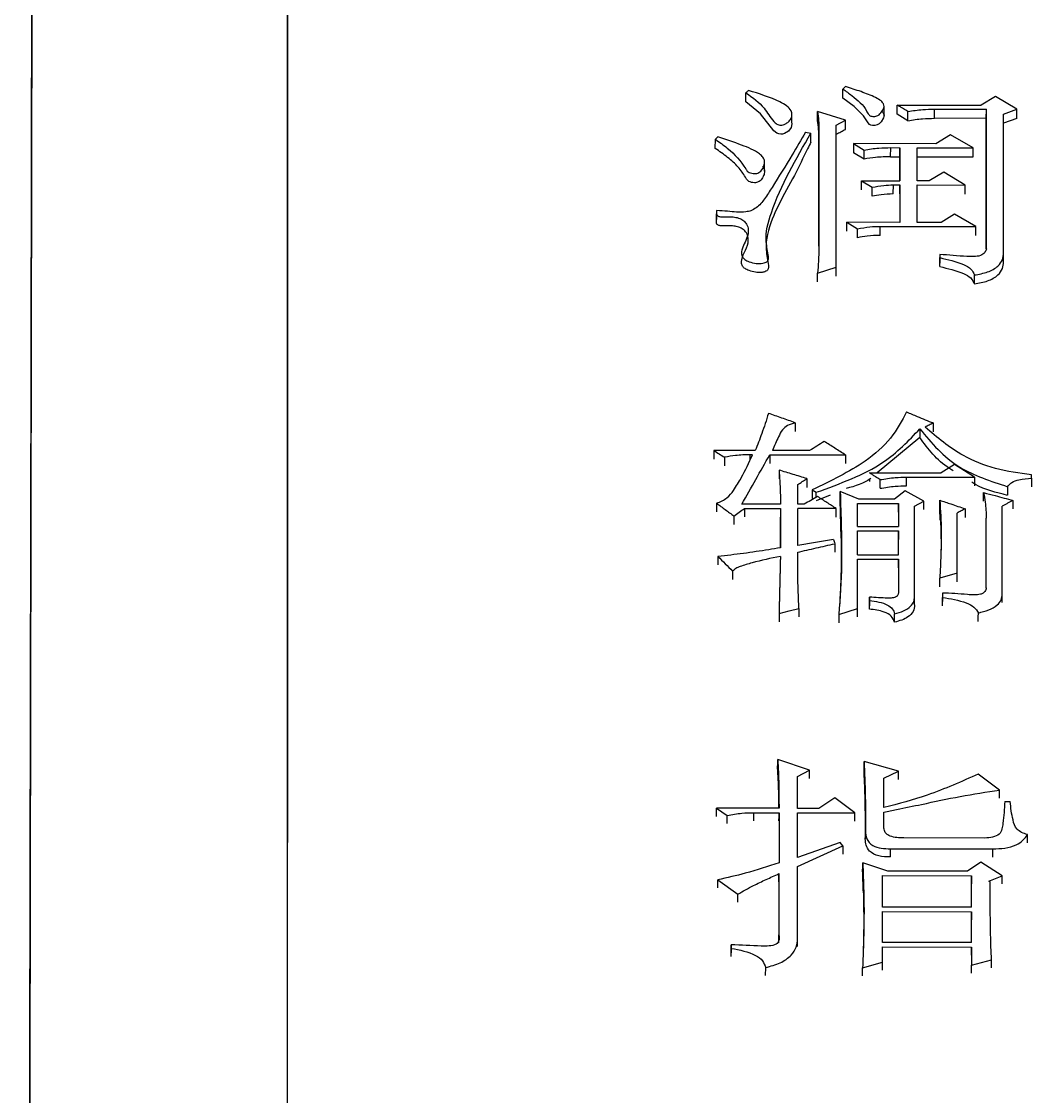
# Model space of a CAD drawing. Header units: millimetres. Extents: x 2462 to 4142, y 835 to 2023.
# Drawn here: x 2883.25 to 2891.48, y 1795.23 to 1803.99 of the extents above; entities that cross this region are included whole.
import ezdxf

# ---------------------------------------------------------------- set-up
doc = ezdxf.new("R2010")
doc.units = ezdxf.units.MM

msp = doc.modelspace()

# ---------------------------------------------------------------- linework, layer by layer
at = {"color": 7, "linetype": 'Continuous', "lineweight": 25}
for p, q in [((2889.9419, 1803.3628), (2889.9421, 1803.4376)), ((2890.2775, 1803.2194), (2890.2778, 1803.2945)), ((2890.3854, 1803.2319), (2890.3856, 1803.3066)), ((2890.3856, 1803.3066), (2891.0671, 1803.3053)), ((2891.1861, 1803.3767), (2891.0671, 1803.3053)), ((2891.3592, 1803.2721), (2891.1861, 1803.3767)), ((2889.5255, 1803.1698), (2889.5257, 1803.2444)), ((2889.7363, 1803.181), (2889.7366, 1803.2556)), ((2889.9638, 1803.1833), (2889.7366, 1803.2556)), ((2890.4719, 1803.1797), (2890.3854, 1803.2319)), ((2890.4719, 1803.1797), (2890.4722, 1803.2542)), ((2890.6883, 1803.1988), (2890.6885, 1803.2734)), ((2890.6885, 1803.2734), (2891.1104, 1803.2726)), ((2891.1101, 1803.198), (2891.1104, 1803.2726)), ((2891.1104, 1802.137), (2891.1104, 1803.2726)), ((2891.251, 1803.2332), (2891.3592, 1803.2721)), ((2891.251, 1802.1033), (2891.251, 1803.2332)), ((2889.888, 1803.1442), (2889.9638, 1803.1833)), ((2889.8881, 1801.9853), (2889.888, 1803.1442)), ((2891.1101, 1803.198), (2890.6883, 1803.1988)), ((2891.1102, 1802.1363), (2891.1101, 1803.198)), ((2891.3589, 1803.1976), (2891.2508, 1803.1587)), ((2888.9035, 1802.9539), (2888.9037, 1803.0282)), ((2889.6392, 1803.0858), (2889.6825, 1803.0791)), ((2889.6823, 1803.0048), (2889.6825, 1803.0791)), ((2889.7472, 1802.9981), (2889.7474, 1803.0725)), ((2889.7474, 1803.0725), (2889.7474, 1802.1729)), ((2890.8183, 1803.0639), (2890.6993, 1802.992)), ((2891.0022, 1802.9586), (2890.8183, 1803.0639)), ((2889.7472, 1802.1582), (2889.7472, 1802.9981)), ((2890.0287, 1802.9932), (2890.1152, 1802.9406)), ((2890.6993, 1802.992), (2890.0287, 1802.9932)), ((2890.115, 1802.8664), (2890.1152, 1802.9406)), ((2890.3313, 1802.8857), (2890.3316, 1802.9599)), ((2890.3316, 1802.9599), (2890.4073, 1802.9597)), ((2890.4073, 1802.9597), (2890.4073, 1802.6897)), ((2890.5479, 1802.9595), (2891.0022, 1802.9586)), ((2890.5479, 1802.6894), (2890.5479, 1802.9595)), ((2890.115, 1802.8664), (2890.0284, 1802.919)), ((2890.3313, 1802.8857), (2890.407, 1802.8856)), ((2890.407, 1802.6897), (2890.407, 1802.8856)), ((2890.5477, 1802.8853), (2891.002, 1802.8845)), ((2889.3043, 1802.7692), (2889.3046, 1802.8437)), ((2890.0933, 1802.6165), (2890.0936, 1802.6902)), ((2890.0936, 1802.6902), (2890.1801, 1802.6372)), ((2890.0936, 1802.6902), (2890.4073, 1802.6897)), ((2890.6453, 1802.6892), (2890.5479, 1802.6894)), ((2890.7643, 1802.7616), (2890.6453, 1802.6892)), ((2890.9373, 1802.6557), (2890.7643, 1802.7616)), ((2890.353, 1802.583), (2890.3532, 1802.6567)), ((2890.3532, 1802.6567), (2890.4073, 1802.6566)), ((2890.4073, 1802.6566), (2890.4073, 1802.3516)), ((2890.5479, 1802.6564), (2890.9373, 1802.6557)), ((2890.5479, 1802.3513), (2890.5479, 1802.6564)), ((2888.9145, 1802.4474), (2888.9143, 1802.3739)), ((2888.9143, 1802.3474), (2888.9145, 1802.4208)), ((2888.9145, 1802.4474), (2888.9145, 1802.4208)), ((2890.8508, 1802.4172), (2890.7426, 1802.351)), ((2891.0239, 1802.3172), (2890.8508, 1802.4172)), ((2889.9744, 1802.2791), (2889.9746, 1802.3524)), ((2889.9746, 1802.3524), (2890.0611, 1802.299)), ((2890.4073, 1802.3516), (2889.9746, 1802.3524)), ((2890.7426, 1802.351), (2890.5479, 1802.3513)), ((2890.2448, 1802.2453), (2890.245, 1802.3186)), ((2890.245, 1802.3186), (2891.0239, 1802.3172)), ((2890.7318, 1802.0909), (2890.7316, 1802.018)), ((2890.7316, 1801.9912), (2890.7318, 1802.0641)), ((2890.7318, 1802.0909), (2890.7318, 1802.0641)), ((2891.2508, 1802.0302), (2891.251, 1802.1033)), ((2889.7366, 1801.9386), (2889.8881, 1801.9853)), ((2889.7364, 1801.866), (2889.7366, 1801.9386)), ((2889.5527, 1800.7196), (2889.5524, 1800.6487)), ((2890.5692, 1800.5984), (2890.2224, 1800.3115)), ((2888.8928, 1800.4936), (2888.8925, 1800.423)), ((2889.2281, 1800.493), (2888.8928, 1800.4936)), ((2889.6716, 1800.4922), (2889.3687, 1800.4927)), ((2888.9793, 1800.4382), (2888.979, 1800.3677)), ((2889.1848, 1800.4586), (2889.1847, 1800.414)), ((2889.2065, 1800.4585), (2889.1848, 1800.4586)), ((2889.3471, 1800.4583), (2889.9637, 1800.4571)), ((2889.4228, 1800.3337), (2889.4225, 1800.2633)), ((2890.8507, 1800.3795), (2890.7425, 1800.3105)), ((2891.0129, 1800.2754), (2890.8507, 1800.3795)), ((2890.1582, 1800.261), (2890.1581, 1800.2412)), ((2890.1584, 1800.3116), (2890.7425, 1800.3105)), ((2890.2446, 1800.1854), (2890.2449, 1800.256)), ((2890.461, 1800.2057), (2890.4612, 1800.2764)), ((2890.4612, 1800.2764), (2891.0129, 1800.2754)), ((2891.4781, 1800.2676), (2891.4778, 1800.1973)), ((2891.4781, 1800.2676), (2891.4781, 1800.2953)), ((2889.5742, 1800.056), (2889.5742, 1800.2157)), ((2889.6932, 1800.1738), (2889.6929, 1800.1037)), ((2889.6932, 1800.1738), (2889.7256, 1800.153)), ((2889.7255, 1800.1119), (2889.7256, 1800.153)), ((2890.0718, 1800.0967), (2889.9204, 1800.1595)), ((2890.4504, 1800.1655), (2890.3639, 1800.0962)), ((2890.6018, 1800.0819), (2890.4504, 1800.1655)), ((2891.0884, 1800.0803), (2891.0886, 1800.1504)), ((2888.9144, 1800.0641), (2888.9141, 1799.9941)), ((2889.4336, 1800.0562), (2889.1199, 1800.0568)), ((2889.6283, 1800.0559), (2889.5742, 1800.056)), ((2889.8392, 1800.1294), (2889.7254, 1800.0825)), ((2889.928, 1799.7793), (2889.9201, 1800.089)), ((2890.0609, 1799.8739), (2890.061, 1800.062)), ((2890.061, 1800.062), (2890.3963, 1800.0614)), ((2890.3639, 1800.0962), (2890.0718, 1800.0967)), ((2890.3961, 1799.9914), (2890.3963, 1800.0614)), ((2890.3963, 1800.0614), (2890.3963, 1799.8733)), ((2890.5261, 1800.0403), (2890.6018, 1800.0819)), ((2890.7314, 1800.0181), (2890.7316, 1800.0886)), ((2889.1415, 1800.022), (2889.4336, 1800.0214)), ((2889.4336, 1800.0214), (2889.4333, 1799.9511)), ((2889.4336, 1800.0214), (2889.4335, 1799.7004)), ((2889.5741, 1799.7211), (2889.5742, 1800.0212)), ((2889.8879, 1800.0206), (2889.5742, 1800.0212)), ((2889.8876, 1799.9506), (2889.8879, 1800.0206)), ((2890.526, 1799.305), (2890.5261, 1800.0403)), ((2890.7355, 1799.927), (2890.7314, 1800.0181)), ((2890.8722, 1799.4944), (2890.8723, 1799.984)), ((2891.2399, 1799.3249), (2891.24, 1800.039)), ((2889.0549, 1799.9595), (2889.0547, 1799.8896)), ((2889.4333, 1799.7003), (2889.4333, 1799.9511)), ((2891.11, 1799.8715), (2891.1102, 1799.9417)), ((2891.1101, 1799.3744), (2891.1102, 1799.9417)), ((2890.0609, 1799.8739), (2890.3963, 1799.8733)), ((2890.0609, 1799.839), (2890.3963, 1799.8384)), ((2890.0609, 1799.6432), (2890.0609, 1799.839)), ((2890.3963, 1799.8384), (2890.396, 1799.7687)), ((2890.3962, 1799.6426), (2890.3963, 1799.8384)), ((2891.1099, 1799.3736), (2891.11, 1799.8715)), ((2889.877, 1799.7345), (2889.8768, 1799.665)), ((2888.9251, 1799.6313), (2888.9248, 1799.5618)), ((2890.0609, 1799.6432), (2890.3962, 1799.6426)), ((2890.0608, 1799.2071), (2890.0609, 1799.6082)), ((2890.0609, 1799.6082), (2890.3962, 1799.6075)), ((2890.396, 1799.5381), (2890.3962, 1799.6075)), ((2890.3962, 1799.6075), (2890.3962, 1799.3476)), ((2890.7313, 1799.3833), (2890.7315, 1799.4525)), ((2890.1582, 1799.2987), (2890.1579, 1799.2297)), ((2890.1579, 1799.2011), (2890.1582, 1799.2705)), ((2890.1582, 1799.2705), (2890.1582, 1799.2987)), ((2890.5257, 1799.236), (2890.526, 1799.305)), ((2890.7532, 1799.3328), (2890.7529, 1799.2637)), ((2890.7529, 1799.2286), (2890.7531, 1799.2976)), ((2890.7532, 1799.3328), (2890.7531, 1799.2976)), ((2891.2397, 1799.2554), (2891.2399, 1799.3248)), ((2889.5849, 1799.208), (2889.5846, 1799.1391)), ((2889.9094, 1799.158), (2890.0608, 1799.2071)), ((2890.3634, 1799.095), (2890.3637, 1799.1642)), ((2889.6711, 1797.89), (2889.4115, 1797.9771)), ((2890.3958, 1797.8815), (2890.1146, 1797.9614)), ((2889.5737, 1797.8397), (2889.6711, 1797.89)), ((2890.2768, 1797.8239), (2890.3958, 1797.8815)), ((2889.5736, 1797.5791), (2889.5737, 1797.8397)), ((2890.2768, 1797.5851), (2890.2768, 1797.8239)), ((2891.2179, 1797.7282), (2891.0449, 1797.8586)), ((2891.2177, 1797.6611), (2891.2179, 1797.7282)), ((2889.8765, 1797.6655), (2889.7467, 1797.5788)), ((2890.0388, 1797.542), (2889.8765, 1797.6655)), ((2891.2612, 1797.634), (2891.3044, 1797.6339)), ((2888.9135, 1797.5134), (2888.9138, 1797.5803)), ((2888.9138, 1797.5803), (2889.0003, 1797.5221)), ((2889.4222, 1797.5794), (2888.9138, 1797.5803)), ((2889.0001, 1797.4553), (2889.0003, 1797.5221)), ((2889.2164, 1797.4763), (2889.2167, 1797.5435)), ((2889.2167, 1797.5435), (2889.4222, 1797.5431)), ((2889.4222, 1797.5431), (2889.4221, 1797.1354)), ((2889.5735, 1797.1789), (2889.5736, 1797.5428)), ((2889.7467, 1797.5788), (2889.5736, 1797.5791)), ((2889.5736, 1797.5428), (2890.0388, 1797.542)), ((2890.2767, 1797.418), (2890.2768, 1797.5488)), ((2890.1253, 1797.3965), (2890.125, 1797.3295)), ((2891.0987, 1797.3365), (2890.4389, 1797.3377)), ((2891.4447, 1797.2983), (2891.445, 1797.365)), ((2889.9197, 1797.3022), (2889.5735, 1797.1789)), ((2889.5735, 1797.1058), (2889.9413, 1797.273)), ((2889.9413, 1797.273), (2889.9197, 1797.3022)), ((2890.3305, 1797.1837), (2890.3308, 1797.2504)), ((2890.3308, 1797.2504), (2891.1637, 1797.2489)), ((2891.1634, 1797.1824), (2891.1637, 1797.2489)), ((2889.5733, 1796.5186), (2889.5735, 1797.1058)), ((2890.3091, 1797.0679), (2890.1036, 1797.1341)), ((2891.0663, 1797.1396), (2890.9581, 1797.0668)), ((2891.2393, 1797.0297), (2891.0663, 1797.1396)), ((2888.9242, 1796.9311), (2888.9244, 1796.9973)), ((2888.9244, 1796.9973), (2889.0866, 1796.8798)), ((2889.4218, 1796.9814), (2889.422, 1797.0476)), ((2889.422, 1797.0476), (2889.4219, 1796.5484)), ((2890.2657, 1796.7749), (2890.2658, 1797.0315)), ((2890.2658, 1797.0315), (2890.9905, 1797.0301)), ((2890.9581, 1797.0668), (2890.3091, 1797.0679)), ((2890.9905, 1797.0301), (2890.9903, 1796.9639)), ((2890.9905, 1796.7736), (2890.9905, 1797.0301)), ((2891.1311, 1796.986), (2891.2393, 1797.0297)), ((2891.142, 1796.9786), (2891.1311, 1796.986)), ((2889.0864, 1796.8137), (2889.0866, 1796.8798)), ((2890.2656, 1796.4878), (2890.2657, 1796.7382)), ((2890.9905, 1796.7736), (2890.2657, 1796.7749)), ((2890.2657, 1796.7382), (2890.9904, 1796.7368)), ((2890.9904, 1796.7368), (2890.9902, 1796.6709)), ((2890.9904, 1796.4865), (2890.9904, 1796.7368)), ((2889.4216, 1796.4825), (2889.4219, 1796.5484)), ((2889.0324, 1796.4679), (2889.0322, 1796.4024)), ((2889.0324, 1796.4384), (2889.0324, 1796.4679)), ((2889.5731, 1796.453), (2889.5733, 1796.5186)), ((2890.9904, 1796.4865), (2890.2656, 1796.4878)), ((2889.0322, 1796.3729), (2889.0324, 1796.4384)), ((2890.2655, 1796.3253), (2890.2656, 1796.4509)), ((2890.2656, 1796.4509), (2890.9903, 1796.4496)), ((2890.9903, 1796.4496), (2890.9903, 1796.3018)), ((2890.1033, 1796.2812), (2890.2655, 1796.3253)), ((2890.99, 1796.2364), (2890.9903, 1796.3018)), ((2890.9903, 1796.3018), (2891.1526, 1796.3459)), ((2889.3134, 1796.2173), (2889.3136, 1796.2827)), ((2890.103, 1796.2159), (2890.1033, 1796.2812))]:
    msp.add_line(p, q, dxfattribs=at)
at = {"color": 7, "linetype": 'Continuous', "lineweight": 25, "flags": 128}
for points in [[(2889.1522, 1803.3318), (2889.1523, 1803.359), (2889.1524, 1803.3828), (2889.1525, 1803.4065)], [(2889.9421, 1803.4376), (2889.9529, 1803.4473), (2889.9637, 1803.457)], [(2889.5238, 1803.1688), (2889.5274, 1803.1532), (2889.5207, 1803.1229), (2889.4985, 1803.0952), (2889.4661, 1803.0751), (2889.4515, 1803.0704), (2889.4367, 1803.0688), (2889.4204, 1803.0715), (2889.4052, 1803.0782), (2889.3808, 1803.098), (2889.2717, 1803.2355), (2889.1522, 1803.3318), (2889.1522, 1803.3318)], [(2890.2598, 1803.2571), (2890.267, 1803.25), (2890.2773, 1803.2257), (2890.2727, 1803.2024), (2890.2527, 1803.1707), (2890.2368, 1803.1541), (2890.2214, 1803.1451), (2890.202, 1803.1402), (2890.1828, 1803.1401), (2890.1694, 1803.1432), (2890.1583, 1803.1492), (2890.1475, 1803.1612), (2890.1088, 1803.2199), (2890.033, 1803.2943), (2889.9419, 1803.3628), (2889.9419, 1803.3628)], [(2891.3589, 1803.1976), (2891.3591, 1803.2393), (2891.3592, 1803.2721)], [(2889.9635, 1803.1089), (2889.9637, 1803.1505), (2889.9638, 1803.1833)], [(2888.9037, 1803.0282), (2888.9145, 1803.038), (2888.9253, 1803.0478)], [(2890.0287, 1802.9932), (2890.0285, 1802.9517), (2890.0284, 1802.919)], [(2890.407, 1802.8856), (2890.4072, 1802.9271), (2890.4073, 1802.9597)], [(2891.002, 1802.8845), (2891.0021, 1802.926), (2891.0022, 1802.9586)], [(2890.1799, 1802.5635), (2890.1799, 1802.5819), (2890.18, 1802.6003), (2890.1801, 1802.6372)], [(2890.407, 1802.5829), (2890.4072, 1802.6242), (2890.4073, 1802.6566)], [(2890.9371, 1802.5819), (2890.9372, 1802.6232), (2890.9373, 1802.6557)], [(2890.0609, 1802.2257), (2890.061, 1802.244), (2890.061, 1802.2623), (2890.0611, 1802.299)], [(2891.0236, 1802.2439), (2891.0238, 1802.2849), (2891.0239, 1802.3172)], [(2889.8878, 1801.9124), (2889.888, 1801.9532), (2889.8881, 1801.9853)], [(2891.0128, 1801.85), (2891.0129, 1801.8709), (2891.0129, 1801.8917), (2891.0131, 1801.9229)], [(2890.5695, 1800.6696), (2890.5694, 1800.6448), (2890.5692, 1800.5987)], [(2890.6776, 1800.7175), (2890.6775, 1800.6776), (2890.6774, 1800.6466)], [(2889.3471, 1800.4583), (2889.3469, 1800.4186), (2889.3468, 1800.3877)], [(2889.9637, 1800.4571), (2889.9635, 1800.4174), (2889.9634, 1800.3866)], [(2889.6499, 1800.2641), (2889.6498, 1800.2245), (2889.6497, 1800.1934)], [(2891.0129, 1800.2754), (2891.0128, 1800.2358), (2891.0127, 1800.2051)], [(2889.9201, 1800.0894), (2889.9202, 1800.1285), (2889.9204, 1800.1595)], [(2891.2834, 1800.1987), (2891.2832, 1800.1634), (2891.2831, 1800.1285)], [(2890.6016, 1800.0118), (2890.6017, 1800.0509), (2890.6018, 1800.0819)], [(2891.3266, 1800.0875), (2891.3265, 1800.048), (2891.3263, 1800.0174)], [(2889.1415, 1800.022), (2889.1414, 1799.9826), (2889.1412, 1799.952)], [(2890.9372, 1800.0187), (2890.937, 1799.9793), (2890.9369, 1799.9487)], [(2889.8662, 1799.7695), (2889.7202, 1799.7453), (2889.5741, 1799.7211)], [(2889.0441, 1799.5118), (2889.044, 1799.4841), (2889.0439, 1799.4631), (2889.0438, 1799.4425)], [(2890.8722, 1799.4944), (2890.826, 1799.4806), (2890.7788, 1799.4666), (2890.7315, 1799.4525)], [(2890.8719, 1799.4251), (2890.8721, 1799.4637), (2890.8722, 1799.4944)], [(2889.4226, 1799.1659), (2889.5037, 1799.187), (2889.5849, 1799.208)], [(2890.0606, 1799.1382), (2890.0607, 1799.1767), (2890.0608, 1799.2071)], [(2889.4226, 1799.1659), (2889.4225, 1799.1272), (2889.4223, 1799.0971)], [(2889.9094, 1799.158), (2889.9092, 1799.1192), (2889.9091, 1799.0891)], [(2891.0449, 1799.1012), (2891.045, 1799.1203), (2891.0451, 1799.1398), (2891.0452, 1799.17)], [(2889.4112, 1797.9094), (2889.4114, 1797.9473), (2889.4115, 1797.9771)], [(2890.1144, 1797.894), (2890.1145, 1797.9316), (2890.1146, 1797.9614)], [(2889.6708, 1797.8228), (2889.671, 1797.8603), (2889.6711, 1797.89)], [(2890.3956, 1797.8142), (2890.3957, 1797.8518), (2890.3958, 1797.8815)], [(2889.4219, 1797.4762), (2889.4221, 1797.5136), (2889.4222, 1797.5431)], [(2890.0385, 1797.4751), (2890.0387, 1797.5124), (2890.0388, 1797.542)], [(2889.9413, 1797.273), (2889.9412, 1797.2356), (2889.9411, 1797.2065)], [(2890.1033, 1797.0675), (2890.1034, 1797.1048), (2890.1036, 1797.1341)], [(2891.2391, 1796.9634), (2891.2392, 1797.0004), (2891.2393, 1797.0297)], [(2890.9901, 1796.384), (2890.9902, 1796.4207), (2890.9903, 1796.4496)], [(2890.2653, 1796.2599), (2890.2654, 1796.2965), (2890.2655, 1796.3253)], [(2891.1523, 1796.2804), (2891.1525, 1796.317), (2891.1526, 1796.3459)]]:
    msp.add_lwpolyline(points, dxfattribs=at)
at = {"color": 7, "linetype": 'Continuous', "lineweight": 25}
for points in [[(2883.3748, 1823.6045), (2883.3746, 1823.5242), (2883.3743, 1823.3635), (2883.3712, 1821.7164), (2883.3662, 1819.0651), (2883.3592, 1815.3475), (2883.3503, 1810.6453), (2883.3397, 1805.0205), (2883.3276, 1798.5577), (2883.314, 1791.3513), (2883.2992, 1783.5083), (2883.2835, 1775.1407), (2883.267, 1766.3841), (2883.2557, 1760.3419), (2883.25, 1757.3208)], [(2883.2581, 1761.6269), (2883.263, 1764.2131), (2883.2727, 1769.3855), (2883.2867, 1776.8436), (2883.3001, 1783.9671), (2883.3127, 1790.6557), (2883.3243, 1796.8328), (2883.3348, 1802.4232), (2883.3441, 1807.3603), (2883.3521, 1811.5833), (2883.3586, 1815.047), (2883.3636, 1817.6887), (2883.3671, 1819.5557), (2883.3681, 1820.0721), (2883.3686, 1820.3304)]]:
    msp.add_open_spline(points, degree=3, dxfattribs=at)
for points, knots in [([(2885.3943, 1766.916), (2885.3949, 1767.4066), (2885.3982, 1769.8613), (2885.4036, 1774.2088), (2885.4096, 1779.816), (2885.4145, 1785.2125), (2885.4187, 1790.9667), (2885.4215, 1796.9183), (2885.4225, 1802.844), (2885.4212, 1808.1136), (2885.4176, 1812.6401), (2885.4119, 1816.3942), (2885.4049, 1818.9838), (2885.3976, 1820.6769), (2885.3906, 1821.7572), (2885.3826, 1822.4836), (2885.3767, 1822.635), (2885.3737, 1822.7107)], [0, 0, 0, 0, 0.015692, 0.078515, 0.141334, 0.20415, 0.266967, 0.352016, 0.437317, 0.522367, 0.607418, 0.69272, 0.77777, 0.83263, 0.887489, 0.943742, 1, 1, 1, 1]), ([(2885.3928, 1766.7247), (2885.3935, 1767.2629), (2885.3971, 1769.9564), (2885.4036, 1775.3027), (2885.411, 1782.5189), (2885.4166, 1789.8363), (2885.4196, 1796.0102), (2885.4206, 1801.1139), (2885.4201, 1805.2936), (2885.4182, 1809.5004), (2885.4141, 1813.5051), (2885.4073, 1817.0442), (2885.3981, 1819.718), (2885.3867, 1821.512), (2885.3771, 1821.8448), (2885.3723, 1822.0111)], [0, 0, 0, 0, 0.017379, 0.086966, 0.17585, 0.265018, 0.353899, 0.419464, 0.485029, 0.550594, 0.638845, 0.727377, 0.81563, 0.907817, 1, 1, 1, 1]), ([(2889.1525, 1803.4065), (2889.2075, 1803.3674), (2889.305, 1803.2982), (2889.3516, 1803.1987), (2889.3993, 1803.1548), (2889.4197, 1803.1454), (2889.4377, 1803.1421), (2889.4569, 1803.1453), (2889.4783, 1803.1544), (2889.5026, 1803.171), (2889.5236, 1803.1966), (2889.5297, 1803.2281), (2889.5221, 1803.2649), (2889.4862, 1803.3023), (2889.3727, 1803.3636), (2889.2621, 1803.3983), (2889.1741, 1803.426)], [0, 0, 0, 0, 0.207528, 0.36737, 0.400833, 0.416668, 0.431352, 0.448139, 0.466692, 0.497246, 0.538462, 0.578547, 0.619957, 0.682143, 0.746847, 1, 1, 1, 1]), ([(2889.1525, 1803.4065), (2889.1543, 1803.4082), (2889.1588, 1803.4122), (2889.166, 1803.4187), (2889.1714, 1803.4236), (2889.1741, 1803.426)], [0, 0, 0, 0, 0.25391, 0.626955, 1, 1, 1, 1]), ([(2889.9422, 1803.4376), (2889.9667, 1803.4198), (2890.0406, 1803.3661), (2890.1223, 1803.2974), (2890.1458, 1803.2334), (2890.1643, 1803.2192), (2890.1783, 1803.2147), (2890.1944, 1803.2135), (2890.2119, 1803.2158), (2890.2302, 1803.2225), (2890.2525, 1803.2414), (2890.2683, 1803.266), (2890.2804, 1803.2938), (2890.2736, 1803.3181), (2890.2514, 1803.3449), (2890.1879, 1803.3789), (2890.0907, 1803.4175), (2890.0062, 1803.4438), (2889.9637, 1803.457)], [0, 0, 0, 0, 0.109185, 0.32916, 0.383764, 0.397994, 0.412315, 0.428913, 0.44575, 0.465117, 0.490353, 0.552219, 0.585251, 0.618677, 0.660422, 0.720609, 0.859399, 1, 1, 1, 1]), ([(2890.4722, 1803.2542), (2890.4598, 1803.2617), (2890.4392, 1803.2742), (2890.4104, 1803.2916), (2890.3939, 1803.3016), (2890.3856, 1803.3066)], [0, 0, 0, 0, 0.42836, 0.71418, 1, 1, 1, 1]), ([(2889.7366, 1803.2556), (2889.7399, 1803.2299), (2889.7455, 1803.1866), (2889.7467, 1803.1255), (2889.7472, 1803.0901), (2889.7474, 1803.0725)], [0, 0, 0, 0, 0.422632, 0.711287, 1, 1, 1, 1]), ([(2890.4722, 1803.2542), (2890.5119, 1803.2606), (2890.5831, 1803.2721), (2890.6562, 1803.273), (2890.6885, 1803.2734)], [0, 0, 0, 0, 0.558835, 1, 1, 1, 1]), ([(2889.7472, 1802.9981), (2889.747, 1803.0109), (2889.7465, 1803.0479), (2889.7458, 1803.109), (2889.7395, 1803.157), (2889.7363, 1803.181)], [0, 0, 0, 0, 0.2093702, 0.6043017, 1, 1, 1, 1]), ([(2890.4719, 1803.1797), (2890.5117, 1803.1861), (2890.5828, 1803.1975), (2890.656, 1803.1984), (2890.6883, 1803.1988)], [0, 0, 0, 0, 0.558823, 1, 1, 1, 1]), ([(2888.9037, 1803.0282), (2888.9373, 1803.0049), (2889.0387, 1802.9343), (2889.118, 1802.8425), (2889.1618, 1802.7703), (2889.1791, 1802.7574), (2889.2005, 1802.75), (2889.2224, 1802.7475), (2889.2425, 1802.7496), (2889.2602, 1802.7568), (2889.2834, 1802.7772), (2889.2999, 1802.8087), (2889.3077, 1802.8476), (2889.294, 1802.8818), (2889.2381, 1802.9335), (2889.1075, 1802.9867), (2888.9897, 1803.0262), (2888.9253, 1803.0478)], [0, 0, 0, 0, 0.118687, 0.359196, 0.382949, 0.402077, 0.42122, 0.441112, 0.455767, 0.470497, 0.490907, 0.548406, 0.590664, 0.633125, 0.674263, 0.821878, 1, 1, 1, 1]), ([(2889.6392, 1803.0858), (2889.6028, 1803.0242), (2889.514, 1802.8741), (2889.4013, 1802.6929), (2889.3095, 1802.5469), (2889.2554, 1802.4804), (2889.1982, 1802.4453), (2889.1171, 1802.429), (2889.0223, 1802.4418), (2888.9436, 1802.4459), (2888.9145, 1802.4474)], [0, 0, 0, 0, 0.221772, 0.540826, 0.653503, 0.748944, 0.789648, 0.82255, 0.934451, 1, 1, 1, 1]), ([(2888.9145, 1802.4208), (2888.9147, 1802.4178), (2888.9149, 1802.4126), (2888.9195, 1802.406), (2888.927, 1802.4011), (2888.9437, 1802.3962), (2888.9855, 1802.3949), (2889.0377, 1802.3992), (2889.0933, 1802.3886), (2889.1294, 1802.3705), (2889.1577, 1802.3419), (2889.1752, 1802.3), (2889.1697, 1802.2263), (2889.1252, 1802.1602), (2889.1146, 1802.0991), (2889.1226, 1802.0695), (2889.1439, 1802.0468), (2889.1831, 1802.0277), (2889.2299, 1802.0167), (2889.2729, 1802.015), (2889.3005, 1802.0193), (2889.3179, 1802.0263), (2889.3288, 1802.0352), (2889.3368, 1802.0509), (2889.3345, 1802.1042), (2889.3001, 1802.2316), (2889.3956, 1802.5828), (2889.5603, 1802.8677), (2889.6825, 1803.0791)], [0, 0, 0, 0, 0.005261, 0.008837, 0.012422, 0.017277, 0.029828, 0.061172, 0.07877, 0.09646, 0.112862, 0.137644, 0.170618, 0.238676, 0.261666, 0.275651, 0.289759, 0.306991, 0.331345, 0.347225, 0.357105, 0.364402, 0.370592, 0.376767, 0.392658, 0.46137, 0.600196, 1, 1, 1, 1]), ([(2889.8878, 1803.0698), (2889.8941, 1803.0731), (2889.9067, 1803.0796), (2889.932, 1803.0926), (2889.9509, 1803.1024), (2889.9635, 1803.1089)], [0, 0, 0, 0, 0.2501221, 0.5002442, 1, 1, 1, 1]), ([(2889.2886, 1802.8101), (2889.2951, 1802.7989), (2889.3077, 1802.7769), (2889.3015, 1802.7405), (2889.2872, 1802.712), (2889.2705, 1802.6913), (2889.2552, 1802.6805), (2889.2385, 1802.6751), (2889.2193, 1802.6737), (2889.1979, 1802.6767), (2889.1767, 1802.6846), (2889.1589, 1802.6992), (2889.1367, 1802.7406), (2889.0924, 1802.8053), (2889.0046, 1802.8823), (2888.9374, 1802.9299), (2888.9035, 1802.9539)], [0, 0, 0, 0, 0.068046, 0.133165, 0.204974, 0.240473, 0.267588, 0.289171, 0.310682, 0.341101, 0.371791, 0.402684, 0.446749, 0.62255, 0.809753, 1, 1, 1, 1]), ([(2889.6823, 1803.0048), (2889.673, 1802.9869), (2889.6269, 1802.8972), (2889.5109, 1802.6478), (2889.3395, 1802.3816), (2889.3094, 1802.1262), (2889.3341, 1802.0341), (2889.3365, 1801.9783), (2889.3287, 1801.9622), (2889.3163, 1801.9524), (2889.2958, 1801.9451), (2889.2616, 1801.9415), (2889.2157, 1801.9461), (2889.1713, 1801.9595), (2889.1377, 1801.9786), (2889.1189, 1802.0027), (2889.1133, 1802.0465), (2889.1393, 1802.1075), (2889.1734, 1802.1737), (2889.173, 1802.2332), (2889.1547, 1802.2727), (2889.1243, 1802.3007), (2889.0862, 1802.3171), (2889.0412, 1802.3241), (2889.002, 1802.3229), (2888.9685, 1802.3221), (2888.9471, 1802.3228), (2888.9316, 1802.3259), (2888.9223, 1802.3301), (2888.9162, 1802.3361), (2888.9143, 1802.3422), (2888.9143, 1802.346), (2888.9143, 1802.3474)], [0, 0, 0, 0, 0.033509, 0.167495, 0.4605719, 0.5339747, 0.6074674, 0.6224404, 0.6293493, 0.6363205, 0.6441444, 0.6562154, 0.6765834, 0.6981557, 0.7126718, 0.7273453, 0.7439504, 0.7872311, 0.835835, 0.8650957, 0.8888219, 0.9065426, 0.9243424, 0.9407929, 0.9602021, 0.9704596, 0.9804259, 0.9853879, 0.989354, 0.9933512, 0.9976725, 1, 1, 1, 1]), ([(2890.1152, 1802.9406), (2890.155, 1802.947), (2890.2261, 1802.9586), (2890.2993, 1802.9595), (2890.3316, 1802.9599)], [0, 0, 0, 0, 0.558836, 1, 1, 1, 1]), ([(2890.3313, 1802.8857), (2890.2902, 1802.885), (2890.217, 1802.8837), (2890.1461, 1802.8717), (2890.115, 1802.8664)], [0, 0, 0, 0, 0.561086, 1, 1, 1, 1]), ([(2890.1801, 1802.6372), (2890.2118, 1802.6432), (2890.2685, 1802.6538), (2890.3273, 1802.6558), (2890.3532, 1802.6567)], [0, 0, 0, 0, 0.558879, 1, 1, 1, 1]), ([(2890.353, 1802.583), (2890.32, 1802.5815), (2890.2613, 1802.579), (2890.2047, 1802.5682), (2890.1799, 1802.5635)], [0, 0, 0, 0, 0.560995, 1, 1, 1, 1]), ([(2890.2448, 1802.2453), (2890.2097, 1802.2444), (2890.1471, 1802.2429), (2890.0872, 1802.2309), (2890.0609, 1802.2257)], [0, 0, 0, 0, 0.5613224, 1, 1, 1, 1]), ([(2890.0611, 1802.299), (2890.0948, 1802.3054), (2890.155, 1802.317), (2890.2175, 1802.3181), (2890.245, 1802.3186)], [0, 0, 0, 0, 0.558545, 1, 1, 1, 1]), ([(2889.7474, 1802.1729), (2889.7472, 1802.1497), (2889.7466, 1802.1033), (2889.7433, 1802.0252), (2889.7391, 1801.9703), (2889.7366, 1801.9386)], [0, 0, 0, 0, 0.297411, 0.594834, 1, 1, 1, 1]), ([(2891.1104, 1802.137), (2891.1076, 1802.1261), (2891.1017, 1802.104), (2891.0635, 1802.0765), (2891.0072, 1802.072), (2890.8968, 1802.0755), (2890.8048, 1802.0841), (2890.7318, 1802.0909)], [0, 0, 0, 0, 0.110883, 0.226049, 0.356903, 0.489202, 1, 1, 1, 1]), ([(2890.7318, 1802.0641), (2890.7982, 1802.0491), (2890.8899, 1802.0283), (2890.9906, 1801.975), (2891.0057, 1801.94), (2891.0131, 1801.9229)], [0, 0, 0, 0, 0.572938, 0.791384, 1, 1, 1, 1]), ([(2891.0131, 1801.9229), (2891.0501, 1801.9294), (2891.1229, 1801.9423), (2891.2057, 1801.9882), (2891.2463, 1802.0465), (2891.2495, 1802.0845), (2891.251, 1802.1033)], [0, 0, 0, 0, 0.292671, 0.574804, 0.788902, 1, 1, 1, 1]), ([(2890.7316, 1801.9911), (2890.7979, 1801.9761), (2890.8896, 1801.9554), (2890.9903, 1801.9022), (2891.0054, 1801.8671), (2891.0128, 1801.85)], [0, 0, 0, 0, 0.573095, 0.791518, 1, 1, 1, 1]), ([(2891.0128, 1801.85), (2891.0499, 1801.8566), (2891.1226, 1801.8694), (2891.2055, 1801.9153), (2891.2461, 1801.9736), (2891.2492, 1802.0114), (2891.2508, 1802.0302)], [0, 0, 0, 0, 0.292833, 0.575008, 0.789028, 1, 1, 1, 1]), ([(2889.3363, 1800.7955), (2889.3189, 1800.7405), (2889.2942, 1800.6623), (2889.256, 1800.5617), (2889.2374, 1800.5159), (2889.2281, 1800.493)], [0, 0, 0, 0, 0.5428121, 0.7713704, 1, 1, 1, 1]), ([(2889.5526, 1800.7196), (2889.5166, 1800.7322), (2889.4445, 1800.7576), (2889.3724, 1800.7829), (2889.3363, 1800.7955)], [0, 0, 0, 0, 0.4999988, 1, 1, 1, 1]), ([(2890.4613, 1800.8071), (2890.4229, 1800.7346), (2890.3451, 1800.5879), (2890.088, 1800.3626), (2889.8438, 1800.2459), (2889.6932, 1800.1738)], [0, 0, 0, 0, 0.27225, 0.551024, 1, 1, 1, 1]), ([(2890.4613, 1800.8071), (2890.49, 1800.7953), (2890.5405, 1800.7744), (2890.6126, 1800.7445), (2890.6559, 1800.7265), (2890.6776, 1800.7175)], [0, 0, 0, 0, 0.398378, 0.699189, 1, 1, 1, 1]), ([(2889.5526, 1800.7196), (2889.5313, 1800.713), (2889.4894, 1800.7), (2889.4423, 1800.6582), (2889.4189, 1800.6055), (2889.3922, 1800.5495), (2889.3765, 1800.5117), (2889.3687, 1800.4927)], [0, 0, 0, 0, 0.178456, 0.349692, 0.567005, 0.783635, 1, 1, 1, 1]), ([(2889.7256, 1800.153), (2889.9206, 1800.2238), (2890.264, 1800.3484), (2890.4773, 1800.5727), (2890.5695, 1800.6696)], [0, 0, 0, 0, 0.56781, 1, 1, 1, 1]), ([(2890.5695, 1800.6696), (2890.6643, 1800.5548), (2890.8365, 1800.3465), (2891.1449, 1800.2445), (2891.2834, 1800.1987)], [0, 0, 0, 0, 0.551031, 1, 1, 1, 1]), ([(2890.6776, 1800.7175), (2890.6668, 1800.7118), (2890.6452, 1800.7004), (2890.6236, 1800.689), (2890.6127, 1800.6833)], [0, 0, 0, 0, 0.500058, 1, 1, 1, 1]), ([(2891.4781, 1800.2953), (2891.3783, 1800.3089), (2891.1807, 1800.3357), (2890.8694, 1800.463), (2890.7094, 1800.6003), (2890.6127, 1800.6833)], [0, 0, 0, 0, 0.287572, 0.569656, 1, 1, 1, 1]), ([(2890.8411, 1800.3279), (2890.8307, 1800.3341), (2890.7107, 1800.4062), (2890.6368, 1800.5066), (2890.5692, 1800.5984)], [0, 0, 0, 0, 0.086135, 1, 1, 1, 1]), ([(2888.8928, 1800.4936), (2888.9072, 1800.4844), (2888.936, 1800.4659), (2888.9649, 1800.4475), (2888.9793, 1800.4382)], [0, 0, 0, 0, 0.499997, 1, 1, 1, 1]), ([(2889.7906, 1800.5678), (2889.7708, 1800.5552), (2889.7311, 1800.53), (2889.6914, 1800.5048), (2889.6716, 1800.4922)], [0, 0, 0, 0, 0.499999, 1, 1, 1, 1]), ([(2889.9637, 1800.4571), (2889.9348, 1800.4756), (2889.8771, 1800.5125), (2889.8194, 1800.5494), (2889.7906, 1800.5678)], [0, 0, 0, 0, 0.5, 1, 1, 1, 1]), ([(2888.9144, 1800.0641), (2888.9444, 1800.0771), (2889.0038, 1800.103), (2889.061, 1800.1812), (2889.1328, 1800.297), (2889.1777, 1800.3955), (2889.2065, 1800.4585)], [0, 0, 0, 0, 0.161067, 0.318631, 0.564031, 1, 1, 1, 1]), ([(2889.1848, 1800.4586), (2889.1458, 1800.4577), (2889.0761, 1800.4561), (2889.0088, 1800.4437), (2888.9793, 1800.4382)], [0, 0, 0, 0, 0.561073, 1, 1, 1, 1]), ([(2889.1199, 1800.0568), (2889.1577, 1800.1239), (2889.2335, 1800.2581), (2889.3092, 1800.3915), (2889.3471, 1800.4583)], [0, 0, 0, 0, 0.5, 1, 1, 1, 1]), ([(2889.4228, 1800.3337), (2889.4249, 1800.3045), (2889.4293, 1800.2437), (2889.4334, 1800.1512), (2889.4335, 1800.0879), (2889.4336, 1800.0562)], [0, 0, 0, 0, 0.317097, 0.658451, 1, 1, 1, 1]), ([(2889.6499, 1800.2641), (2889.6121, 1800.2757), (2889.5364, 1800.2989), (2889.4606, 1800.3221), (2889.4228, 1800.3337)], [0, 0, 0, 0, 0.499999, 1, 1, 1, 1]), ([(2889.5742, 1800.2157), (2889.5868, 1800.2237), (2889.6121, 1800.2399), (2889.6373, 1800.256), (2889.6499, 1800.2641)], [0, 0, 0, 0, 0.5, 1, 1, 1, 1]), ([(2890.1691, 1800.2674), (2890.1677, 1800.2662), (2890.1177, 1800.2245), (2890.0428, 1800.2036), (2889.97, 1800.1834)], [0, 0, 0, 0, 0.02957, 1, 1, 1, 1]), ([(2890.2449, 1800.256), (2890.2325, 1800.264), (2890.2119, 1800.2772), (2890.1831, 1800.2957), (2890.1666, 1800.3063), (2890.1584, 1800.3116)], [0, 0, 0, 0, 0.42836, 0.714179, 1, 1, 1, 1]), ([(2890.2449, 1800.256), (2890.286, 1800.263), (2890.3571, 1800.2751), (2890.4303, 1800.276), (2890.4612, 1800.2764)], [0, 0, 0, 0, 0.576908, 1, 1, 1, 1]), ([(2891.2831, 1800.1281), (2891.1901, 1800.1508), (2891.0842, 1800.1767), (2891.0024, 1800.2286), (2890.9924, 1800.2349)], [0, 0, 0, 0, 0.877061, 1, 1, 1, 1]), ([(2891.2834, 1800.1987), (2891.2938, 1800.2115), (2891.3152, 1800.2378), (2891.3883, 1800.2609), (2891.4438, 1800.265), (2891.4781, 1800.2676)], [0, 0, 0, 0, 0.267691, 0.548587, 1, 1, 1, 1]), ([(2889.9204, 1800.1595), (2889.9234, 1800.0609), (2889.9296, 1799.8635), (2889.9361, 1799.5298), (2889.9192, 1799.2939), (2889.9094, 1799.158)], [0, 0, 0, 0, 0.297664, 0.595342, 1, 1, 1, 1]), ([(2890.2446, 1800.1854), (2890.2857, 1800.1924), (2890.3569, 1800.2045), (2890.43, 1800.2054), (2890.461, 1800.2057)], [0, 0, 0, 0, 0.576908, 1, 1, 1, 1]), ([(2891.0886, 1800.1504), (2891.0928, 1800.1244), (2891.1004, 1800.0767), (2891.1081, 1800.0071), (2891.1095, 1799.9635), (2891.1102, 1799.9417)], [0, 0, 0, 0, 0.376522, 0.687982, 1, 1, 1, 1]), ([(2891.0886, 1800.1504), (2891.1199, 1800.1422), (2891.1752, 1800.1276), (2891.2545, 1800.1066), (2891.3026, 1800.0938), (2891.3266, 1800.0875)], [0, 0, 0, 0, 0.394054, 0.697027, 1, 1, 1, 1]), ([(2888.9144, 1800.0641), (2888.9378, 1800.0467), (2888.9847, 1800.0118), (2889.0315, 1799.9769), (2889.0549, 1799.9595)], [0, 0, 0, 0, 0.499825, 1, 1, 1, 1]), ([(2889.7365, 1800.1182), (2889.7184, 1800.1078), (2889.6824, 1800.087), (2889.6463, 1800.0662), (2889.6283, 1800.0559)], [0, 0, 0, 0, 0.499999, 1, 1, 1, 1]), ([(2889.8879, 1800.0206), (2889.8626, 1800.0369), (2889.8122, 1800.0694), (2889.7617, 1800.102), (2889.7365, 1800.1182)], [0, 0, 0, 0, 0.5, 1, 1, 1, 1]), ([(2890.7316, 1800.0886), (2890.7367, 1800.0038), (2890.7455, 1799.8559), (2890.7413, 1799.6436), (2890.7348, 1799.5162), (2890.7315, 1799.4525)], [0, 0, 0, 0, 0.4017473, 0.7007736, 1, 1, 1, 1]), ([(2890.7316, 1800.0886), (2890.7617, 1800.0783), (2890.811, 1800.0616), (2890.8795, 1800.0383), (2890.918, 1800.0252), (2890.9372, 1800.0187)], [0, 0, 0, 0, 0.4392507, 0.7196254, 1, 1, 1, 1]), ([(2891.3266, 1800.0875), (2891.3194, 1800.0834), (2891.305, 1800.0754), (2891.2833, 1800.0632), (2891.2617, 1800.0511), (2891.2473, 1800.043), (2891.24, 1800.039)], [0, 0, 0, 0, 0.25, 0.5, 0.75, 1, 1, 1, 1]), ([(2889.0549, 1799.9595), (2889.0694, 1799.9699), (2889.0982, 1799.9907), (2889.1271, 1800.0116), (2889.1415, 1800.022)], [0, 0, 0, 0, 0.499998, 1, 1, 1, 1]), ([(2890.9372, 1800.0187), (2890.9318, 1800.0158), (2890.9209, 1800.01), (2890.9047, 1800.0013), (2890.8885, 1799.9926), (2890.8777, 1799.9869), (2890.8723, 1799.984)], [0, 0, 0, 0, 0.25, 0.5, 0.75, 1, 1, 1, 1]), ([(2890.737, 1799.9273), (2890.7371, 1799.9248), (2890.7378, 1799.9062), (2890.7422, 1799.7805), (2890.7413, 1799.694), (2890.7404, 1799.6517), (2890.7396, 1799.6264), (2890.7394, 1799.6208), (2890.7393, 1799.6176)], [0, 0, 0, 0, 0.06957, 0.521978, 0.747143, 0.863256, 0.920806, 1, 1, 1, 1]), ([(2889.4335, 1799.7004), (2889.4018, 1799.6955), (2889.3017, 1799.68), (2889.1332, 1799.6528), (2888.9945, 1799.6385), (2888.9251, 1799.6313)], [0, 0, 0, 0, 0.188106, 0.593738, 1, 1, 1, 1]), ([(2889.5741, 1799.6651), (2889.6246, 1799.6767), (2889.7256, 1799.6998), (2889.8265, 1799.723), (2889.877, 1799.7345)], [0, 0, 0, 0, 0.5, 1, 1, 1, 1]), ([(2889.8662, 1799.7695), (2889.868, 1799.7637), (2889.8716, 1799.752), (2889.8752, 1799.7404), (2889.877, 1799.7345)], [0, 0, 0, 0, 0.5, 1, 1, 1, 1]), ([(2889.9283, 1799.7874), (2889.9283, 1799.7874), (2889.9283, 1799.7876), (2889.9288, 1799.7627), (2889.9301, 1799.6529), (2889.928, 1799.5053), (2889.9223, 1799.3642), (2889.9174, 1799.2731), (2889.915, 1799.2308), (2889.9146, 1799.2247), (2889.9146, 1799.2248), (2889.9146, 1799.2248)], [0, 0, 0, 0, 0.0008552, 0.0071833, 0.263934, 0.5142081, 0.7932253, 0.9457816, 0.9915789, 0.9985567, 1, 1, 1, 1]), ([(2888.9251, 1799.6313), (2888.9449, 1799.6114), (2888.9846, 1799.5716), (2889.0242, 1799.5317), (2889.0441, 1799.5118)], [0, 0, 0, 0, 0.500004, 1, 1, 1, 1]), ([(2889.4335, 1799.6303), (2889.3555, 1799.6148), (2889.2435, 1799.5926), (2889.1249, 1799.5558), (2889.0693, 1799.5346), (2889.0524, 1799.5193), (2889.0441, 1799.5118)], [0, 0, 0, 0, 0.564923, 0.811394, 0.907313, 1, 1, 1, 1]), ([(2889.4335, 1799.6303), (2889.4334, 1799.6259), (2889.4332, 1799.6192), (2889.433, 1799.6103), (2889.4329, 1799.6036), (2889.4327, 1799.5969), (2889.4325, 1799.5902), (2889.4324, 1799.5835), (2889.4322, 1799.5768), (2889.4321, 1799.5701), (2889.4319, 1799.5633), (2889.4317, 1799.5544), (2889.4315, 1799.5455), (2889.4313, 1799.5365), (2889.4311, 1799.5298), (2889.431, 1799.5231), (2889.4308, 1799.5164), (2889.4306, 1799.5097), (2889.4305, 1799.503), (2889.4303, 1799.4963), (2889.4302, 1799.4896), (2889.43, 1799.4829), (2889.4299, 1799.4761), (2889.4297, 1799.4694), (2889.4295, 1799.4605), (2889.4293, 1799.4515), (2889.4291, 1799.4426), (2889.4289, 1799.4358), (2889.4287, 1799.4291), (2889.4286, 1799.4224), (2889.4284, 1799.4157), (2889.4283, 1799.409), (2889.4281, 1799.4022), (2889.428, 1799.3955), (2889.4278, 1799.3888), (2889.4276, 1799.3821), (2889.4274, 1799.3731), (2889.4272, 1799.3641), (2889.427, 1799.3552), (2889.4268, 1799.3484), (2889.4267, 1799.3417), (2889.4265, 1799.335), (2889.4264, 1799.3282), (2889.4262, 1799.3215), (2889.4261, 1799.3148), (2889.4259, 1799.3081), (2889.4257, 1799.3013), (2889.4256, 1799.2946), (2889.4254, 1799.2878), (2889.4252, 1799.2789), (2889.425, 1799.2699), (2889.4248, 1799.2609), (2889.4246, 1799.2542), (2889.4245, 1799.2474), (2889.4243, 1799.2407), (2889.4242, 1799.2339), (2889.424, 1799.2272), (2889.4239, 1799.2204), (2889.4237, 1799.2137), (2889.4236, 1799.207), (2889.4234, 1799.2002), (2889.4232, 1799.1935), (2889.4231, 1799.1867), (2889.4229, 1799.1811), (2889.4228, 1799.1765), (2889.4227, 1799.1718), (2889.4226, 1799.1683), (2889.4226, 1799.1659)], [0, 0, 0, 0, 0.02895, 0.043426, 0.057903, 0.072379, 0.086855, 0.101332, 0.115808, 0.130284, 0.144761, 0.159237, 0.188189, 0.202666, 0.217142, 0.231618, 0.246095, 0.260571, 0.275047, 0.289524, 0.304, 0.318476, 0.332952, 0.347429, 0.361905, 0.390858, 0.405334, 0.41981, 0.434287, 0.448763, 0.463239, 0.477715, 0.492192, 0.506668, 0.521144, 0.535621, 0.550097, 0.57905, 0.593526, 0.608002, 0.622478, 0.636955, 0.651431, 0.665907, 0.680384, 0.69486, 0.709336, 0.723813, 0.738289, 0.752765, 0.781718, 0.796194, 0.81067, 0.825147, 0.839623, 0.854099, 0.868576, 0.883052, 0.897528, 0.912004, 0.926481, 0.940957, 0.955433, 0.96991, 0.977432, 0.984955, 1, 1, 1, 1]), ([(2889.5849, 1799.208), (2889.5825, 1799.2571), (2889.5775, 1799.3581), (2889.5739, 1799.5105), (2889.5741, 1799.6136), (2889.5741, 1799.6651)], [0, 0, 0, 0, 0.3213297, 0.6606185, 1, 1, 1, 1]), ([(2891.1102, 1799.3744), (2891.1077, 1799.3647), (2891.1037, 1799.3491), (2891.0853, 1799.331), (2891.039, 1799.3121), (2890.9216, 1799.3254), (2890.8201, 1799.3299), (2890.7532, 1799.3328)], [0, 0, 0, 0, 0.1013436, 0.162893, 0.2266619, 0.4895179, 1, 1, 1, 1]), ([(2890.3962, 1799.3476), (2890.3957, 1799.3399), (2890.3947, 1799.3243), (2890.3804, 1799.3003), (2890.3439, 1799.2902), (2890.2697, 1799.2924), (2890.2075, 1799.2959), (2890.1582, 1799.2987)], [0, 0, 0, 0, 0.111246, 0.226324, 0.352573, 0.486484, 1, 1, 1, 1]), ([(2890.1582, 1799.2705), (2890.1843, 1799.2676), (2890.2361, 1799.2619), (2890.3029, 1799.2401), (2890.3489, 1799.205), (2890.3588, 1799.1777), (2890.3637, 1799.1642)], [0, 0, 0, 0, 0.2904, 0.575151, 0.790821, 1, 1, 1, 1]), ([(2890.3637, 1799.1642), (2890.389, 1799.1707), (2890.4388, 1799.1835), (2890.4939, 1799.2196), (2890.5226, 1799.2627), (2890.5249, 1799.291), (2890.526, 1799.305)], [0, 0, 0, 0, 0.291879, 0.573778, 0.788361, 1, 1, 1, 1]), ([(2890.7531, 1799.2976), (2890.8198, 1799.2864), (2890.9118, 1799.271), (2891.0141, 1799.2211), (2891.035, 1799.1868), (2891.0452, 1799.17)], [0, 0, 0, 0, 0.571986, 0.790496, 1, 1, 1, 1]), ([(2891.0452, 1799.17), (2891.074, 1799.1772), (2891.1308, 1799.1915), (2891.1973, 1799.229), (2891.235, 1799.2767), (2891.2383, 1799.3089), (2891.2399, 1799.3249)], [0, 0, 0, 0, 0.291495, 0.574413, 0.789056, 1, 1, 1, 1]), ([(2890.3634, 1799.095), (2890.3564, 1799.1121), (2890.342, 1799.147), (2890.2651, 1799.1886), (2890.1989, 1799.1963), (2890.1579, 1799.2011)], [0, 0, 0, 0, 0.266757, 0.545382, 1, 1, 1, 1]), ([(2890.5257, 1799.2356), (2890.5238, 1799.2178), (2890.5199, 1799.1816), (2890.4664, 1799.124), (2890.4029, 1799.1061), (2890.3634, 1799.095)], [0, 0, 0, 0, 0.269955, 0.546271, 1, 1, 1, 1]), ([(2889.4115, 1797.9771), (2889.4152, 1797.9083), (2889.4205, 1797.8078), (2889.422, 1797.6751), (2889.4221, 1797.6113), (2889.4222, 1797.5794)], [0, 0, 0, 0, 0.519956, 0.759969, 1, 1, 1, 1]), ([(2890.1146, 1797.9614), (2890.1189, 1797.8676), (2890.1253, 1797.7269), (2890.1259, 1797.5383), (2890.1255, 1797.4438), (2890.1253, 1797.3965)], [0, 0, 0, 0, 0.499854, 0.749917, 1, 1, 1, 1]), ([(2889.4217, 1797.5794), (2889.4217, 1797.5912), (2889.4216, 1797.6372), (2889.4198, 1797.7474), (2889.4146, 1797.8454), (2889.4112, 1797.9094)], [0, 0, 0, 0, 0.107118, 0.417145, 1, 1, 1, 1]), ([(2890.125, 1797.3325), (2890.1252, 1797.3756), (2890.1257, 1797.491), (2890.1242, 1797.6782), (2890.1177, 1797.8219), (2890.1144, 1797.8937)], [0, 0, 0, 0, 0.229181, 0.614514, 1, 1, 1, 1]), ([(2891.0449, 1797.8586), (2890.909, 1797.7976), (2890.6649, 1797.688), (2890.396, 1797.6167), (2890.2768, 1797.5851)], [0, 0, 0, 0, 0.556567, 1, 1, 1, 1]), ([(2890.2768, 1797.5488), (2890.3109, 1797.5558), (2890.4132, 1797.5767), (2890.6207, 1797.6185), (2890.8975, 1797.6796), (2891.111, 1797.712), (2891.2179, 1797.7282)], [0, 0, 0, 0, 0.1091924, 0.3275772, 0.6635557, 1, 1, 1, 1]), ([(2891.2612, 1797.634), (2891.2569, 1797.5748), (2891.2515, 1797.5001), (2891.2398, 1797.4115), (2891.2205, 1797.3649), (2891.161, 1797.3419), (2891.1197, 1797.3383), (2891.0987, 1797.3365)], [0, 0, 0, 0, 0.489876, 0.617073, 0.74375, 0.869802, 1, 1, 1, 1]), ([(2891.445, 1797.365), (2891.4287, 1797.3701), (2891.3966, 1797.3804), (2891.3458, 1797.4188), (2891.3185, 1797.5089), (2891.31, 1797.5843), (2891.3044, 1797.6339)], [0, 0, 0, 0, 0.127818, 0.252018, 0.508407, 1, 1, 1, 1]), ([(2889.0003, 1797.5221), (2889.0401, 1797.5292), (2889.1112, 1797.542), (2889.1844, 1797.543), (2889.2167, 1797.5435)], [0, 0, 0, 0, 0.558835, 1, 1, 1, 1]), ([(2890.1253, 1797.3965), (2890.1267, 1797.3746), (2890.1297, 1797.3305), (2890.1778, 1797.2738), (2890.2552, 1797.2509), (2890.3054, 1797.2506), (2890.3308, 1797.2504)], [0, 0, 0, 0, 0.26803, 0.540931, 0.767912, 1, 1, 1, 1]), ([(2890.4389, 1797.3377), (2890.3999, 1797.3389), (2890.3509, 1797.3405), (2890.3034, 1797.3646), (2890.2809, 1797.386), (2890.2784, 1797.4055), (2890.2767, 1797.418)], [0, 0, 0, 0, 0.51629, 0.64743, 0.774862, 1, 1, 1, 1]), ([(2891.1637, 1797.2489), (2891.1968, 1797.25), (2891.2624, 1797.2521), (2891.3487, 1797.2761), (2891.4119, 1797.3163), (2891.4341, 1797.3489), (2891.445, 1797.365)], [0, 0, 0, 0, 0.288794, 0.57293, 0.789592, 1, 1, 1, 1]), ([(2890.3305, 1797.1837), (2890.2979, 1797.1839), (2890.2343, 1797.1843), (2890.1571, 1797.2231), (2890.1282, 1797.2782), (2890.1261, 1797.3125), (2890.125, 1797.3295)], [0, 0, 0, 0, 0.294945, 0.576546, 0.789412, 1, 1, 1, 1]), ([(2889.4221, 1797.1353), (2889.3315, 1797.1053), (2889.1694, 1797.0516), (2888.9994, 1797.014), (2888.9244, 1796.9973)], [0, 0, 0, 0, 0.5588861, 1, 1, 1, 1]), ([(2890.1036, 1797.1341), (2890.1069, 1797.0572), (2890.1137, 1796.9035), (2890.1151, 1796.6842), (2890.1102, 1796.4769), (2890.1056, 1796.3464), (2890.1033, 1796.2812)], [0, 0, 0, 0, 0.271868, 0.543763, 0.771867, 1, 1, 1, 1]), ([(2889.0866, 1796.8798), (2889.1286, 1796.9039), (2889.203, 1796.9466), (2889.3175, 1796.9996), (2889.3872, 1797.0316), (2889.422, 1797.0476)], [0, 0, 0, 0, 0.3921073, 0.6959952, 1, 1, 1, 1]), ([(2890.1084, 1796.9076), (2890.1082, 1796.9139), (2890.1077, 1796.9299), (2890.1071, 1796.9507), (2890.1065, 1796.9699), (2890.1059, 1796.9891), (2890.1053, 1797.0083), (2890.1046, 1797.0275), (2890.104, 1797.0457), (2890.1036, 1797.059), (2890.1033, 1797.0675)], [0, 0, 0, 0, 0.118785, 0.29908, 0.389228, 0.479376, 0.659671, 0.749818, 0.839966, 1, 1, 1, 1]), ([(2890.1076, 1796.936), (2890.1076, 1796.936), (2890.1076, 1796.936), (2890.1094, 1796.8654), (2890.1138, 1796.655), (2890.1099, 1796.4959), (2890.1077, 1796.4094)], [0, 0, 0, 0, 0.000323, 0.013701, 0.463621, 1, 1, 1, 1]), ([(2891.1526, 1796.3459), (2891.1496, 1796.4143), (2891.1437, 1796.5544), (2891.1425, 1796.7653), (2891.1421, 1796.9075), (2891.142, 1796.9786)], [0, 0, 0, 0, 0.323372, 0.661672, 1, 1, 1, 1]), ([(2889.422, 1796.5484), (2889.4236, 1796.5351), (2889.4269, 1796.5085), (2889.4025, 1796.4654), (2889.3385, 1796.4563), (2889.2177, 1796.4592), (2889.1143, 1796.4641), (2889.0324, 1796.4679)], [0, 0, 0, 0, 0.1113771, 0.2245295, 0.3509062, 0.4860158, 1, 1, 1, 1]), ([(2889.3136, 1796.2827), (2889.3541, 1796.2936), (2889.4338, 1796.315), (2889.5221, 1796.3754), (2889.5678, 1796.4478), (2889.5715, 1796.4951), (2889.5733, 1796.5186)], [0, 0, 0, 0, 0.291847, 0.573788, 0.788346, 1, 1, 1, 1]), ([(2889.0324, 1796.4384), (2889.1028, 1796.4258), (2889.1998, 1796.4084), (2889.2931, 1796.341), (2889.3068, 1796.3019), (2889.3136, 1796.2827)], [0, 0, 0, 0, 0.573358, 0.790473, 1, 1, 1, 1])]:
    msp.add_open_spline(points, degree=3, knots=knots, dxfattribs=at)

doc.saveas('drawing.dxf')
